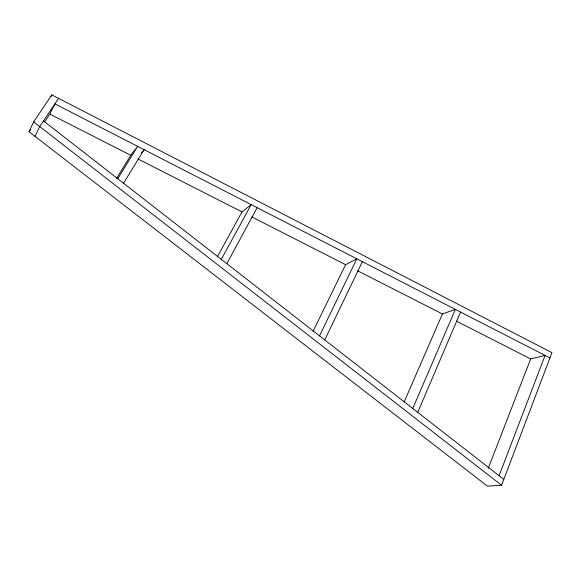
<?xml version="1.0" encoding="UTF-8"?>
<svg xmlns="http://www.w3.org/2000/svg" width="581" height="581" viewBox="0 0 581 581"><rect width="100%" height="100%" fill="white"/><g stroke="black" fill="none" stroke-linecap="round" stroke-linejoin="round"><path stroke-width="0.87" d="M501.592 485.251L551.95 352.667L51.832 94.877L33.662 121.85L29.05 131.72L487.379 486.123L501.592 485.251L33.662 121.85M499.094 475.708L545.08 355.434L530.671 358.935L456.412 321.111M488.214 468.366L530.671 358.935M417.732 412.35L460.573 312.07M412.771 408.479L455.381 309.397L442.417 313.987L357.533 270.761M404.165 401.95L442.417 313.987M51.063 96.475L51.832 94.877M324.728 339.914L362.399 261.682M319.499 335.847L356.836 258.828L345.601 264.689L313.094 331.235M34.976 136.31L39.733 126.564L58.601 98.363M44.497 122.061L49.835 114.079L54.904 103.89L549.953 357.932M226.801 263.658L257.172 207.686M221.296 259.373L251.203 204.621L241.972 211.92L217.294 256.889M123.55 183.247L144.103 149.658L141.401 153.057M116.345 178.716L130.783 155.294L137.675 146.361L117.747 178.73M29.05 131.72L30.532 129.519M49.835 114.079L130.783 155.294M137.879 158.911L241.972 211.92M251.863 216.953L345.601 264.689M43.51 120.913L503.821 479.39"/></g></svg>
